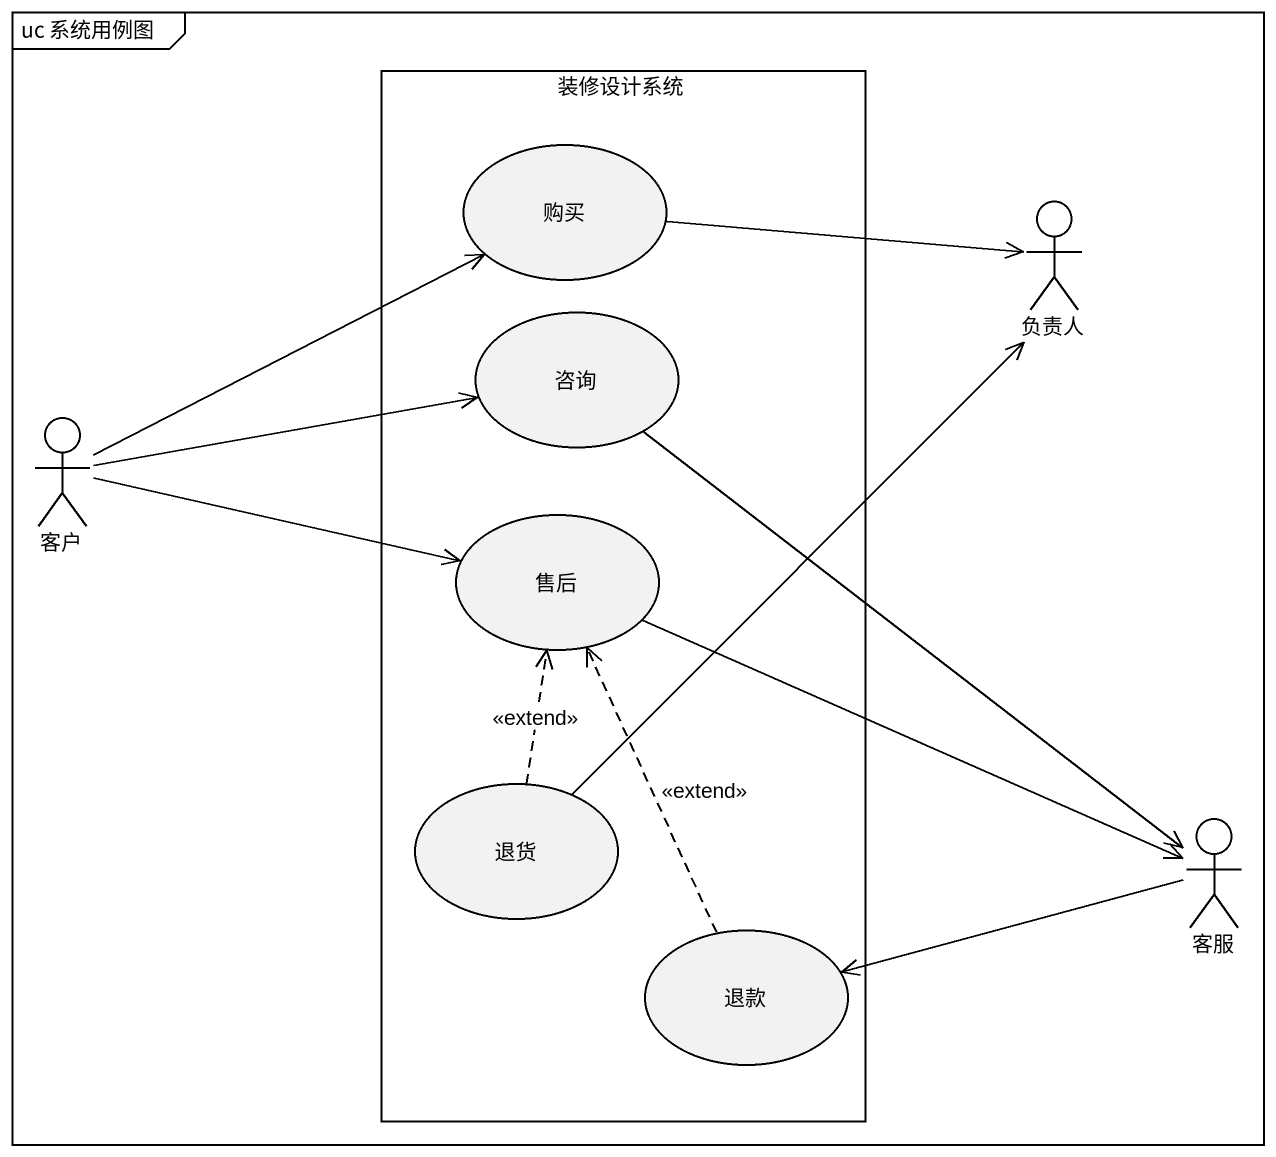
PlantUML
@startuml
mainframe uc 系统用例图
rectangle 装修设计系统 {
  usecase 购买
  usecase 咨询
  usecase 售后
  usecase 退货
  usecase 退款
}
actor 负责人
actor 客户
actor 客服
购买 -right-> 负责人
咨询 --> 客服
客户 -right-> 购买
客户 -right-> 咨询
客户 -right-> 售后
售后 -right-> 客服
退货 -up-> 负责人
退货 .up.> 售后 : <<extend>>
客服 -left-> 退款
退款 .up.> 售后 : <<extend>>
@enduml
